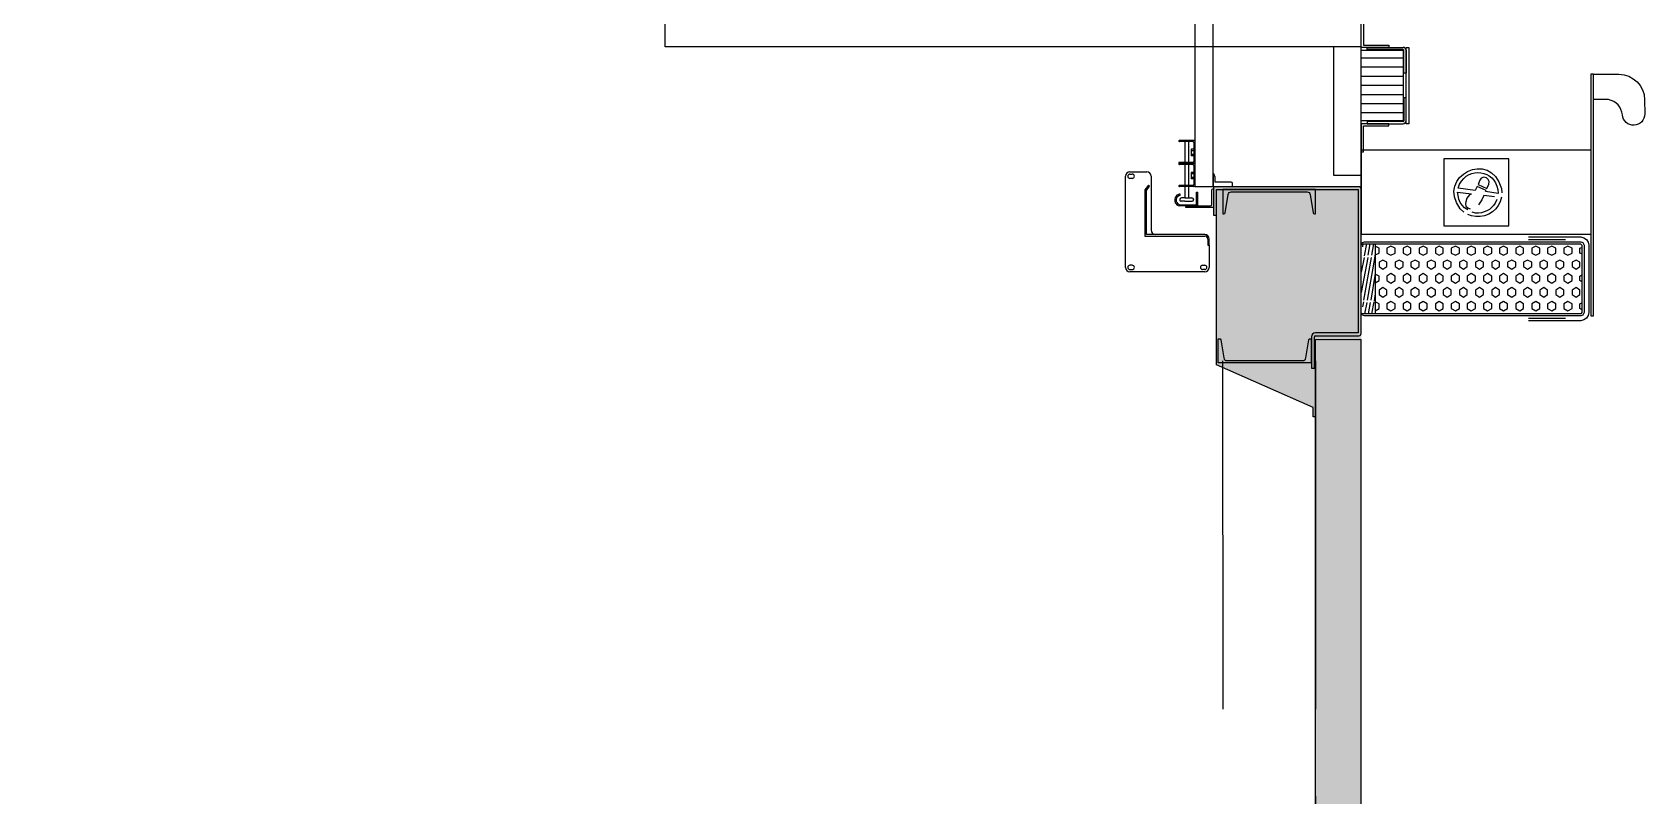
# Model space of a CAD drawing. Header units: inches. Extents: x 2743 to 10591, y -1604 to 5792.
# Drawn here: x 9651.8 to 9825.4, y 383 to 465.2 of the extents above; entities that cross this region are included whole.
import ezdxf

# ---------------------------------------------------------------- set-up
doc = ezdxf.new("R2010")
doc.units = ezdxf.units.IN
doc.header["$LTSCALE"] = 0.1875
doc.header["$MEASUREMENT"] = 0
doc.linetypes.add('dash2', pattern=[500, 400, -100])
for name, color, linetype in [('1', 1, 'Continuous'), ('A-N-APP-SAN', 1, 'Continuous'), ('A-N-MUR-EXT', 5, 'Continuous'), ('A-N-MUR-INT', 3, 'Continuous'), ('A-N-PORTE-EXT', 2, 'Continuous'), ('A-N-STRUCTURE', 4, 'Continuous'), ('fill253', 253, 'Continuous'), ('PDF_Geometry', 7, 'Continuous'), ('S-N-ACIER', 4, 'Continuous')]:
    doc.layers.add(name, color=color, linetype=linetype)

msp = doc.modelspace()

# ---------------------------------------------------------------- hatches: boundary and pattern name
at = {"layer": 'fill253'}
h = msp.add_hatch(color=7, dxfattribs=at)
h.dxf.hatch_style = 1
h.paths.add_polyline_path([(9794.88805, 431.979), (9789.9668, 431.979), (9789.98075, 94.34303), (9794.902, 94.34303)])
h.paths.add_polyline_path([(9794.88806, 678.7916), (9789.96681, 678.7916), (9789.96681, 572.89173), (9794.88806, 572.89173)])
h.paths.add_polyline_path([(9794.88806, 925.604), (9789.96681, 925.604), (9789.9668, 819.70432), (9794.88805, 819.70432)])
h.paths.add_polyline_path([(8905.8684, -1259.02652), (8903.3892, -1263.9483), (9794.902, -1263.94777), (9794.902, -1071.958), (9789.98075, -1071.958), (9789.98075, -1259.02652)])
h.paths.add_polyline_path([(8477.94275, -1356.98336), (8485.93642, -1355.67867), (8470.93724, -1263.95647), (8470.1595, -1259.19385), (8461.95284, -1259.19385), (8462.69638, -1263.82639)])
h.paths.add_polyline_path([(8896.37175, -1264.1151), (8896.751, -1266.30955), (8903.53292, -1265.20887), (8903.3892, -1263.9483), (8905.8684, -1259.02652), (8895.56167, -1259.02652)])
h.paths.add_polyline_path([(9794.902, 1153.66309), (9789.98075, 1153.66309), (9789.96681, 1066.51673), (9794.88806, 1066.51673)])
h.paths.add_polyline_path([(7089.79643, -1079.29062), (7083.99142, -1077.23697), (7083.99142, -1078.48244), (7084.85166, -1078.81134), (7084.85809, -1264.1151), (7353.37883, -1263.94776), (7353.37238, -1259.02651), (7089.77934, -1259.19385)])
h.paths.add_polyline_path([(7084.85809, -374.65047), (7089.77934, -375.67519), (7089.77934, 118.15991), (7084.85809, 118.15991)])
h.paths.add_polyline_path([(9789.98075, -339.79281), (9794.902, -339.79281), (9794.902, 52.10637), (9789.98075, 52.10637)])
h.paths.add_polyline_path([(9789.97463, -401.23504), (9794.89588, -401.23504), (9794.902, -339.79281), (9789.98075, -339.79281)])
h.paths.add_polyline_path([(9789.98074, -545.32679), (9794.90199, -545.32679), (9794.89588, -437.25741), (9789.97463, -437.25741)])
h.paths.add_polyline_path([(9789.97201, -617.37634), (9794.89326, -617.37634), (9794.90199, -581.35034), (9789.98074, -581.35034)])
h.paths.add_polyline_path([(9789.97813, -689.42343), (9794.89938, -689.42343), (9794.89969, -653.39744), (9789.97844, -653.39744)])
h.paths.add_polyline_path([(9789.97813, -761.46809), (9794.89938, -761.46809), (9794.89938, -725.44454), (9789.97813, -725.44454)])
h.paths.add_polyline_path([(8313.35452, 1440.59386), (8313.35452, 1445.51513), (7084.85166, 1445.51513), (7084.85809, 159.14408), (7089.77934, 159.14408), (7089.77291, 1440.59388)])
h.paths.add_polyline_path([(7395.62104, -1259.02652), (7395.62126, -1263.94777), (8462.75648, -1264.1151), (8461.95284, -1259.19385)])
h.paths.add_polyline_path([(8556.69559, 1440.56528), (8556.6956, 1445.48688), (8355.59043, 1445.5146), (8355.59043, 1440.59333)])
h.paths.add_polyline_path([(9149.95053, 1445.3478), (9149.95053, 1440.42655), (9789.98075, 1440.42655), (9789.9808, 1308.40012), (9794.90205, 1308.40012), (9794.902, 1445.3478)])
h.paths.add_polyline_path([(9794.89496, -941.58583), (9789.96911, -941.58584), (9789.98075, -1029.88866), (9794.902, -1029.88866)])
h.paths.add_polyline_path([(9789.96911, -905.56228), (9794.89496, -905.5623), (9794.89326, -797.49164), (9789.97201, -797.49164)])
h = msp.add_hatch(color=7, dxfattribs=at)
h.dxf.hatch_style = 1
edge = h.paths.add_edge_path()
edge.add_line((9789.96123, 423.81579), (9789.97431, 432.14633))
edge.add_line((9789.97431, 432.14633), (9794.88162, 432.14633))
edge.add_line((9794.88162, 432.14633), (9794.89672, 448.35085))
edge.add_arc((9794.66057, 448.35107), 0.23616, 359.9466027, 450.0156662)
edge.add_line((9794.6605, 448.58722), (9778.98942, 448.58725))
edge.add_line((9778.98942, 448.58725), (9778.98942, 445.52084))
edge.add_line((9778.98942, 445.52084), (9779.30438, 445.52084))
edge.add_line((9779.30438, 445.52084), (9779.3046, 429.42338))
edge.add_line((9779.3046, 429.42338), (9789.72526, 424.80004))
edge.add_line((9789.72526, 424.80004), (9789.72526, 423.81579))
edge.add_line((9789.72526, 423.81579), (9789.96123, 423.81579))

# ---------------------------------------------------------------- linework, layer by layer
at = {"color": 7}
for p, q in [((9776.9736, 556.60424), (9776.9736, 448.60332)), ((9778.94209, 448.60332), (9778.94209, 556.60424)), ((9776.9736, 448.60332), (9778.94209, 448.60332))]:
    msp.add_line(p, q, dxfattribs=at)
for points in [[(9778.98942, 446.34191), (9775.99731, 446.34191), (9775.99731, 446.4364, -0.414213562), (9776.0918, 446.53089), (9778.65045, 446.53089, 0.414213562), (9778.80045, 446.68089), (9778.80045, 448.25529, -0.414213562), (9778.89494, 448.34978), (9778.98942, 448.34978)], [(9789.97431, 445.67387), (9789.97431, 448.27229), (9779.97435, 448.27229), (9779.97435, 445.67387), (9780.09507, 445.67387, 0.366587783), (9780.23316, 445.79083), (9780.55966, 447.74808, -0.366587783), (9780.89502, 448.03213), (9789.05363, 448.03213, -0.366587783), (9789.38899, 447.74808), (9789.7155, 445.79083, 0.366587783), (9789.85359, 445.67387)], [(9789.50174, 432.22502), (9789.50174, 429.62661), (9779.50178, 429.62661), (9779.50178, 432.22502), (9779.6225, 432.22502, -0.366587783), (9779.76059, 432.10806), (9780.0871, 430.15082, 0.366587783), (9780.42246, 429.86676), (9788.58107, 429.86676, 0.366587783), (9788.91643, 430.15082), (9789.24293, 432.10806, -0.366587783), (9789.38102, 432.22502)]]:
    msp.add_lwpolyline(points, format="xyb", close=True)
at = {"layer": '1', "color": 7}
for p, q in [((9776.88298, 453.56998), (9775.30794, 453.56998)), ((9776.76215, 453.44915), (9775.30794, 453.44915)), ((9775.91422, 453.44915), (9775.91422, 451.20748)), ((9776.2767, 453.44915), (9776.2767, 451.20748)), ((9776.85277, 453.35853), (9776.85277, 451.2981)), ((9776.9736, 453.47936), (9776.9736, 451.17727)), ((9776.85277, 452.61151), (9776.56925, 452.61151)), ((9776.56925, 452.61151), (9776.56925, 451.90668)), ((9776.85277, 452.45846), (9776.56925, 452.45846)), ((9776.85277, 452.05973), (9776.56925, 452.05973)), ((9776.85277, 451.90668), (9776.56925, 451.90668)), ((9776.76215, 451.20748), (9775.30794, 451.20748)), ((9776.88298, 451.08665), (9775.30794, 451.08665)), ((9776.88298, 451.08665), (9775.30794, 451.08665)), ((9776.76215, 450.96583), (9775.30794, 450.96583)), ((9775.91422, 450.96583), (9775.91422, 448.72415)), ((9776.2767, 450.96583), (9776.2767, 448.72415)), ((9776.85277, 450.12818), (9776.56925, 450.12818)), ((9776.56925, 450.12818), (9776.56925, 449.42335)), ((9776.85277, 449.97513), (9776.56925, 449.97513)), ((9776.85277, 450.87521), (9776.85277, 448.81477)), ((9776.9736, 450.99603), (9776.9736, 448.69394)), ((9779.02987, 449.97109), (9778.94209, 449.97109)), ((9778.94209, 449.97109), (9778.94209, 448.60332)), ((9779.17115, 449.62629), (9779.02987, 449.97109)), ((9779.17115, 449.09364), (9779.17115, 449.62629)), ((9776.76215, 448.72415), (9775.30794, 448.72415)), ((9776.88298, 448.60332), (9775.30794, 448.60332)), ((9775.91422, 448.60332), (9775.91422, 447.3764)), ((9776.2767, 448.60332), (9776.2767, 447.3764)), ((9776.85277, 449.5764), (9776.56925, 449.5764)), ((9776.85277, 449.42335), (9776.56925, 449.42335)), ((9777.16476, 446.64615), (9777.16476, 447.99625)), ((9777.16476, 447.99625), (9777.27912, 447.99625)), ((9777.27912, 446.53089), (9777.27912, 447.99625)), ((9778.94209, 448.60332), (9781.03717, 448.60454)), ((9780.89285, 449.09364), (9779.17115, 449.09364)), ((9781.03717, 448.60454), (9781.03717, 448.94354)), ((9777.27912, 446.53089), (9775.2944, 446.53089)), ((9775.34472, 447.19516), (9775.34472, 447.18307)), ((9775.39723, 447.65366), (9775.39723, 447.78882)), ((9775.4549, 446.64615), (9777.16476, 446.64615)), ((9775.91422, 447.01392), (9775.51388, 447.01392)), ((9775.91422, 447.3764), (9775.52596, 447.3764)), ((9775.91422, 447.3764), (9776.2767, 447.3764)), ((9775.91422, 447.01392), (9776.2767, 447.01392)), ((9776.2767, 447.3764), (9776.66495, 447.3764)), ((9776.2767, 447.01392), (9776.67703, 447.01392)), ((9776.84619, 447.19516), (9776.84619, 447.18307))]:
    msp.add_line(p, q, dxfattribs=at)
for centre, radius, start, end in [((9775.30794, 453.50957), 0.06041, 90.000005, 270.00001), ((9776.76215, 453.35853), 0.09062, 0.0000025, 90.000005), ((9776.88298, 453.47936), 0.09062, 0.0000025, 90.000005), ((9775.30794, 451.14707), 0.06041, 90.000005, 270.00001), ((9775.30794, 451.02624), 0.06041, 90.000005, 270.00001), ((9776.76215, 451.2981), 0.09062, 270.00001, 0.0000025), ((9776.76215, 450.87521), 0.09062, 0.0000025, 90.000005), ((9776.88298, 451.17727), 0.09062, 270.00001, 0.0000025), ((9776.88298, 450.99603), 0.09062, 0.0000025, 90.000005), ((9775.30794, 448.66374), 0.06041, 90.000005, 270.00001), ((9776.76215, 448.81477), 0.09062, 270.00001, 0.0000025), ((9776.88298, 448.69394), 0.09062, 270.00001, 0.0000025), ((9780.88696, 448.94354), 0.15021, 0, 87.7543342), ((9775.51613, 447.14544), 0.71537, 142.4074318, 204.8686921), ((9775.47397, 447.22335), 0.71537, 211.9683459, 255.4621163), ((9775.4549, 447.14957), 0.50738, 96.5271114, 249.4491456), ((9775.4549, 447.07578), 0.71537, 94.6243436, 134.9736588), ((9775.45295, 447.22026), 0.57411, 251.9266191, 270), ((9775.52596, 447.19516), 0.18124, 90.000005, 180.0000007), ((9775.51388, 447.18307), 0.16916, 180.0000007, 270.00001), ((9776.66495, 447.19516), 0.18124, 0.0000025, 90.000005), ((9776.67703, 447.18307), 0.16916, 270.00001, 0.0000025)]:
    msp.add_arc(centre, radius, start, end, dxfattribs=at)
at = {"layer": 'A-N-APP-SAN', "color": 7}
for p, q in [((9794.88019, 463.59096), (9794.88019, 466.60277)), ((9795.11641, 466.60277), (9795.11641, 463.82718)), ((9797.87231, 463.59096), (9794.88019, 463.59096)), ((9795.11641, 463.82718), (9797.87231, 463.82718)), ((9795.52444, 463.59096), (9799.39514, 463.59096)), ((9795.52444, 463.35474), (9795.52444, 463.59096)), ((9797.87231, 463.82718), (9797.87231, 463.59096)), ((9799.7101, 455.36263), (9799.7101, 463.59096)), ((9799.7101, 463.59096), (9800.00537, 463.59096)), ((9800.00537, 463.59096), (9800.00537, 455.36263)), ((9799.39514, 463.35474), (9795.52444, 463.35474)), ((9799.47388, 460.79569), (9799.47388, 463.276)), ((9799.7101, 463.276), (9799.7101, 460.79569)), ((9799.7101, 460.79569), (9799.47388, 460.79569)), ((9799.7101, 458.1579), (9799.47388, 458.1579)), ((9799.47388, 458.1579), (9799.47388, 455.67759)), ((9799.7101, 455.67759), (9799.7101, 458.1579)), ((9797.87231, 455.36263), (9794.88019, 455.36263)), ((9794.88019, 455.36263), (9794.88019, 452.35083)), ((9795.11641, 452.35083), (9795.11641, 455.12641)), ((9795.11641, 455.12641), (9797.87231, 455.12641)), ((9799.39514, 455.59885), (9795.52444, 455.59885)), ((9795.52444, 455.59885), (9795.52444, 455.36263)), ((9795.52444, 455.36263), (9799.39514, 455.36263)), ((9797.87231, 455.12641), (9797.87231, 455.36263)), ((9800.00537, 455.36263), (9799.7101, 455.36263)), ((9794.88019, 452.35083), (9795.11641, 452.35083))]:
    msp.add_line(p, q, dxfattribs=at)
for centre, radius, start, end in [((9799.39514, 463.276), 0.31496, 0, 89.9999975), ((9799.39514, 463.276), 0.07874, 0, 89.9999975), ((9799.39514, 455.67759), 0.31496, 270.0000025, 360), ((9799.39514, 455.67759), 0.07874, 270.0000025, 360)]:
    msp.add_arc(centre, radius, start, end, dxfattribs=at)
at = {"layer": 'A-N-MUR-EXT', "color": 7}
for p, q in [((9789.96037, 432.14633), (9794.88162, 432.14633)), ((9789.96037, 432.14633), (9794.88162, 432.14633)), ((9794.89556, 94.34303), (9794.89556, 432.14633))]:
    msp.add_line(p, q, dxfattribs=at)
at = {"layer": 'A-N-MUR-INT', "color": 7}
for p, q in [((9779.3046, 429.42338), (9779.3046, 445.52084)), ((9789.97431, 94.97295), (9789.97431, 432.14633)), ((9789.72526, 424.80004), (9779.3046, 429.42338)), ((9789.72526, 423.81579), (9789.72526, 424.80004)), ((9789.96123, 423.81579), (9789.72526, 423.81579))]:
    msp.add_line(p, q, dxfattribs=at)
at = {"layer": 'A-N-PORTE-EXT', "color": 7}
for p, q in [((9794.88018, 448.35137), (9794.88019, 556.85436)), ((9719.93546, 463.65002), (9719.93546, 541.55537)), ((9794.88019, 463.65002), (9719.93546, 463.65002)), ((9794.88019, 463.65002), (9791.88807, 463.65002)), ((9791.88807, 463.65002), (9791.88807, 449.82803)), ((9794.88019, 449.82803), (9794.88019, 463.65002)), ((9794.88019, 455.67759), (9794.88019, 463.276)), ((9794.88019, 463.276), (9799.39514, 463.276)), ((9799.39514, 462.42955), (9794.88019, 462.42955)), ((9799.39514, 463.276), (9799.39514, 455.67759)), ((9799.39514, 461.4453), (9794.88019, 461.4453)), ((9799.39514, 460.46105), (9794.88019, 460.46105)), ((9799.39514, 459.4768), (9794.88019, 459.4768)), ((9799.39514, 458.49255), (9794.88019, 458.49255)), ((9799.39514, 457.5083), (9794.88019, 457.5083)), ((9799.39514, 456.52405), (9794.88019, 456.52405)), ((9799.39514, 455.67759), (9794.88019, 455.67759)), ((9769.5162, 439.901), (9769.5162, 449.7061)), ((9769.98864, 450.17854), (9771.79376, 450.17854)), ((9769.98864, 449.94232), (9770.22486, 449.94232)), ((9772.2662, 449.7061), (9772.2662, 443.90099)), ((9791.88807, 449.82803), (9794.88019, 449.82803)), ((9770.22486, 449.46988), (9769.98864, 449.46988)), ((9771.98342, 448.75309), (9771.59691, 448.24545)), ((9771.59691, 448.24545), (9771.59691, 443.27107)), ((9771.75439, 448.19232), (9772.10872, 448.65769)), ((9771.75439, 443.42855), (9771.75439, 448.19232)), ((9772.10872, 448.65769), (9771.98342, 448.75309)), ((9771.59691, 443.27107), (9772.73864, 443.27107)), ((9772.73864, 443.42855), (9771.75439, 443.42855)), ((9778.04374, 443.42855), (9772.73864, 443.42855)), ((9772.73864, 443.27107), (9778.04374, 443.27107)), ((9778.3587, 442.95611), (9778.3587, 442.27839)), ((9778.51618, 442.27839), (9778.51618, 442.95611)), ((9778.3587, 442.27839), (9778.51618, 442.27839)), ((9778.51618, 442.27839), (9778.51618, 439.901)), ((9770.22486, 440.13722), (9769.98864, 440.13722)), ((9769.98864, 439.66478), (9770.22486, 439.66478)), ((9778.04374, 439.42856), (9769.98864, 439.42856)), ((9777.80752, 440.13722), (9778.04374, 440.13722)), ((9778.04374, 439.66478), (9777.80752, 439.66478))]:
    msp.add_line(p, q, dxfattribs=at)
for centre, radius, start, end in [((9769.98864, 449.7061), 0.47244, 90, 180), ((9769.98864, 449.7061), 0.23622, 90, 270), ((9770.22486, 449.7061), 0.23622, 270, 90), ((9771.79376, 449.7061), 0.47244, 0, 90), ((9772.73864, 443.90099), 0.47244, 180, 270), ((9778.04374, 442.95611), 0.47244, 0, 90), ((9778.04374, 442.95611), 0.31496, 0, 90), ((9769.98864, 439.901), 0.47244, 180, 270), ((9769.98864, 439.901), 0.23622, 90, 270), ((9770.22486, 439.901), 0.23622, 270, 90), ((9777.80752, 439.901), 0.23622, 90, 270), ((9778.04374, 439.901), 0.23622, 270, 90), ((9778.04374, 439.901), 0.47244, 270, 0)]:
    msp.add_arc(centre, radius, start, end, dxfattribs=at)
at = {"layer": 'A-N-STRUCTURE', "color": 7, "linetype": 'dash2', "ltscale": 0.5}
for p, q in [((9779.96167, 429.85665), (9779.97433, 383.06259)), ((9789.96165, 429.85665), (9789.97431, -1258.71863))]:
    msp.add_line(p, q, dxfattribs=at)
at = {"layer": 'PDF_Geometry', "color": 7, "lineweight": 25}
for points in [[(9819.60767, 460.68471), (9819.60767, 434.67251), (9819.88974, 434.67251), (9819.88974, 460.68471)], [(9803.76485, 444.38781), (9810.76954, 444.38781), (9810.76954, 451.58055), (9803.76485, 451.58055)], [(9808.60702, 448.85389), (9808.65403, 449.13596), (9808.56001, 449.37101), (9808.37196, 449.55906), (9808.0899, 449.60607), (9807.80783, 449.51205), (9807.66679, 449.27699), (9807.47875, 448.80688), (9808.41897, 448.38378)], [(9796.38408, 442.28834), (9796.38408, 434.95457), (9796.29005, 434.90756), (9795.02075, 434.90756), (9794.92673, 434.95457), (9794.87971, 435.0486), (9794.87971, 442.28834), (9794.92673, 442.38236), (9795.02075, 442.42937), (9796.29005, 442.42937), (9796.38408, 442.38236)], [(9797.65338, 441.95926), (9797.65338, 441.44214), (9798.07648, 441.20708), (9798.5466, 441.44214), (9798.5466, 441.95926), (9798.07648, 442.19432)], [(9799.3928, 441.95926), (9799.3928, 441.44214), (9799.8159, 441.20708), (9800.239, 441.44214), (9800.239, 441.95926), (9799.8159, 442.19432)], [(9801.13222, 441.95926), (9801.13222, 441.44214), (9801.55532, 441.20708), (9801.97842, 441.44214), (9801.97842, 441.95926), (9801.55532, 442.19432)], [(9802.87164, 441.95926), (9802.87164, 441.44214), (9803.29474, 441.20708), (9803.71784, 441.44214), (9803.71784, 441.95926), (9803.29474, 442.19432)], [(9804.56405, 441.95926), (9804.56405, 441.44214), (9805.03416, 441.20708), (9805.45726, 441.44214), (9805.45726, 441.95926), (9805.03416, 442.19432)], [(9806.30347, 441.95926), (9806.30347, 441.44214), (9806.72657, 441.20708), (9807.19668, 441.44214), (9807.19668, 441.95926), (9806.72657, 442.19432)], [(9808.04288, 441.95926), (9808.04288, 441.44214), (9808.46599, 441.20708), (9808.9361, 441.44214), (9808.9361, 441.95926), (9808.46599, 442.19432)], [(9809.7823, 441.95926), (9809.7823, 441.44214), (9810.20541, 441.20708), (9810.62851, 441.44214), (9810.62851, 441.95926), (9810.20541, 442.19432)], [(9811.52172, 441.95926), (9811.52172, 441.44214), (9811.94482, 441.20708), (9812.36793, 441.44214), (9812.36793, 441.95926), (9811.94482, 442.19432)], [(9813.26114, 441.95926), (9813.26114, 441.44214), (9813.68424, 441.20708), (9814.10734, 441.44214), (9814.10734, 441.95926), (9813.68424, 442.19432)], [(9814.95355, 441.95926), (9814.95355, 441.44214), (9815.42366, 441.20708), (9815.84676, 441.44214), (9815.84676, 441.95926), (9815.42366, 442.19432)], [(9816.69297, 441.95926), (9816.69297, 441.44214), (9817.11607, 441.20708), (9817.58618, 441.44214), (9817.58618, 441.95926), (9817.11607, 442.19432)], [(9796.80718, 440.4549), (9796.80718, 439.98478), (9797.23028, 439.70272), (9797.65338, 439.98478), (9797.65338, 440.4549), (9797.23028, 440.68995)], [(9797.65338, 438.95054), (9797.65338, 438.48042), (9798.07648, 438.19835), (9798.5466, 438.48042), (9798.5466, 438.95054), (9798.07648, 439.2326)], [(9798.5466, 440.4549), (9798.5466, 439.98478), (9798.9697, 439.70272), (9799.3928, 439.98478), (9799.3928, 440.4549), (9798.9697, 440.68995)], [(9799.3928, 438.95054), (9799.3928, 438.48042), (9799.8159, 438.19835), (9800.239, 438.48042), (9800.239, 438.95054), (9799.8159, 439.2326)], [(9800.239, 440.4549), (9800.239, 439.98478), (9800.70912, 439.70272), (9801.13222, 439.98478), (9801.13222, 440.4549), (9800.70912, 440.68995)], [(9801.13222, 438.95054), (9801.13222, 438.48042), (9801.55532, 438.19835), (9801.97842, 438.48042), (9801.97842, 438.95054), (9801.55532, 439.2326)], [(9801.97842, 440.4549), (9801.97842, 439.98478), (9802.40153, 439.70272), (9802.87164, 439.98478), (9802.87164, 440.4549), (9802.40153, 440.68995)], [(9802.87164, 438.95054), (9802.87164, 438.48042), (9803.29474, 438.19835), (9803.71784, 438.48042), (9803.71784, 438.95054), (9803.29474, 439.2326)], [(9803.71784, 440.4549), (9803.71784, 439.98478), (9804.14094, 439.70272), (9804.56405, 439.98478), (9804.56405, 440.4549), (9804.14094, 440.68995)], [(9804.56405, 438.95054), (9804.56405, 438.48042), (9805.03416, 438.19835), (9805.45726, 438.48042), (9805.45726, 438.95054), (9805.03416, 439.2326)], [(9805.45726, 440.4549), (9805.45726, 439.98478), (9805.88036, 439.70272), (9806.30347, 439.98478), (9806.30347, 440.4549), (9805.88036, 440.68995)], [(9806.30347, 438.95054), (9806.30347, 438.48042), (9806.72657, 438.19835), (9807.19668, 438.48042), (9807.19668, 438.95054), (9806.72657, 439.2326)], [(9807.19668, 440.4549), (9807.19668, 439.98478), (9807.61978, 439.70272), (9808.04288, 439.98478), (9808.04288, 440.4549), (9807.61978, 440.68995)], [(9808.04288, 438.95054), (9808.04288, 438.48042), (9808.46599, 438.19835), (9808.9361, 438.48042), (9808.9361, 438.95054), (9808.46599, 439.2326)], [(9808.9361, 440.4549), (9808.9361, 439.98478), (9809.3592, 439.70272), (9809.7823, 439.98478), (9809.7823, 440.4549), (9809.3592, 440.68995)], [(9809.7823, 438.95054), (9809.7823, 438.48042), (9810.20541, 438.19835), (9810.62851, 438.48042), (9810.62851, 438.95054), (9810.20541, 439.2326)], [(9810.62851, 440.4549), (9810.62851, 439.98478), (9811.09862, 439.70272), (9811.52172, 439.98478), (9811.52172, 440.4549), (9811.09862, 440.68995)], [(9811.52172, 438.95054), (9811.52172, 438.48042), (9811.94482, 438.19835), (9812.36793, 438.48042), (9812.36793, 438.95054), (9811.94482, 439.2326)], [(9812.36793, 440.4549), (9812.36793, 439.98478), (9812.79103, 439.70272), (9813.26114, 439.98478), (9813.26114, 440.4549), (9812.79103, 440.68995)], [(9813.26114, 438.95054), (9813.26114, 438.48042), (9813.68424, 438.19835), (9814.10734, 438.48042), (9814.10734, 438.95054), (9813.68424, 439.2326)], [(9814.10734, 440.4549), (9814.10734, 439.98478), (9814.53045, 439.70272), (9814.95355, 439.98478), (9814.95355, 440.4549), (9814.53045, 440.68995)], [(9814.95355, 438.95054), (9814.95355, 438.48042), (9815.42366, 438.19835), (9815.84676, 438.48042), (9815.84676, 438.95054), (9815.42366, 439.2326)], [(9815.84676, 440.4549), (9815.84676, 439.98478), (9816.26987, 439.70272), (9816.69297, 439.98478), (9816.69297, 440.4549), (9816.26987, 440.68995)], [(9816.69297, 438.95054), (9816.69297, 438.48042), (9817.11607, 438.19835), (9817.58618, 438.48042), (9817.58618, 438.95054), (9817.11607, 439.2326)], [(9817.58618, 440.4549), (9817.58618, 439.98478), (9818.00928, 439.70272), (9818.43239, 439.98478), (9818.43239, 440.4549), (9818.00928, 440.68995)], [(9796.80718, 437.44617), (9796.80718, 436.97606), (9797.23028, 436.69399), (9797.65338, 436.97606), (9797.65338, 437.44617), (9797.23028, 437.72824)], [(9798.5466, 437.44617), (9798.5466, 436.97606), (9798.9697, 436.69399), (9799.3928, 436.97606), (9799.3928, 437.44617), (9798.9697, 437.72824)], [(9800.239, 437.44617), (9800.239, 436.97606), (9800.70912, 436.69399), (9801.13222, 436.97606), (9801.13222, 437.44617), (9800.70912, 437.72824)], [(9801.97842, 437.44617), (9801.97842, 436.97606), (9802.40153, 436.69399), (9802.87164, 436.97606), (9802.87164, 437.44617), (9802.40153, 437.72824)], [(9803.71784, 437.44617), (9803.71784, 436.97606), (9804.14094, 436.69399), (9804.56405, 436.97606), (9804.56405, 437.44617), (9804.14094, 437.72824)], [(9805.45726, 437.44617), (9805.45726, 436.97606), (9805.88036, 436.69399), (9806.30347, 436.97606), (9806.30347, 437.44617), (9805.88036, 437.72824)], [(9807.19668, 437.44617), (9807.19668, 436.97606), (9807.61978, 436.69399), (9808.04288, 436.97606), (9808.04288, 437.44617), (9807.61978, 437.72824)], [(9808.9361, 437.44617), (9808.9361, 436.97606), (9809.3592, 436.69399), (9809.7823, 436.97606), (9809.7823, 437.44617), (9809.3592, 437.72824)], [(9810.62851, 437.44617), (9810.62851, 436.97606), (9811.09862, 436.69399), (9811.52172, 436.97606), (9811.52172, 437.44617), (9811.09862, 437.72824)], [(9812.36793, 437.44617), (9812.36793, 436.97606), (9812.79103, 436.69399), (9813.26114, 436.97606), (9813.26114, 437.44617), (9812.79103, 437.72824)], [(9814.10734, 437.44617), (9814.10734, 436.97606), (9814.53045, 436.69399), (9814.95355, 436.97606), (9814.95355, 437.44617), (9814.53045, 437.72824)], [(9815.84676, 437.44617), (9815.84676, 436.97606), (9816.26987, 436.69399), (9816.69297, 436.97606), (9816.69297, 437.44617), (9816.26987, 437.72824)], [(9817.58618, 437.44617), (9817.58618, 436.97606), (9818.00928, 436.69399), (9818.43239, 436.97606), (9818.43239, 437.44617), (9818.00928, 437.72824)], [(9797.65338, 435.98882), (9797.65338, 435.4717), (9798.07648, 435.23664), (9798.5466, 435.4717), (9798.5466, 435.98882), (9798.07648, 436.22388)], [(9799.3928, 435.98882), (9799.3928, 435.4717), (9799.8159, 435.23664), (9800.239, 435.4717), (9800.239, 435.98882), (9799.8159, 436.22388)], [(9801.13222, 435.98882), (9801.13222, 435.4717), (9801.55532, 435.23664), (9801.97842, 435.4717), (9801.97842, 435.98882), (9801.55532, 436.22388)], [(9802.87164, 435.98882), (9802.87164, 435.4717), (9803.29474, 435.23664), (9803.71784, 435.4717), (9803.71784, 435.98882), (9803.29474, 436.22388)], [(9804.56405, 435.98882), (9804.56405, 435.4717), (9805.03416, 435.23664), (9805.45726, 435.4717), (9805.45726, 435.98882), (9805.03416, 436.22388)], [(9806.30347, 435.98882), (9806.30347, 435.4717), (9806.72657, 435.23664), (9807.19668, 435.4717), (9807.19668, 435.98882), (9806.72657, 436.22388)], [(9808.04288, 435.98882), (9808.04288, 435.4717), (9808.46599, 435.23664), (9808.9361, 435.4717), (9808.9361, 435.98882), (9808.46599, 436.22388)], [(9809.7823, 435.98882), (9809.7823, 435.4717), (9810.20541, 435.23664), (9810.62851, 435.4717), (9810.62851, 435.98882), (9810.20541, 436.22388)], [(9811.52172, 435.98882), (9811.52172, 435.4717), (9811.94482, 435.23664), (9812.36793, 435.4717), (9812.36793, 435.98882), (9811.94482, 436.22388)], [(9813.26114, 435.98882), (9813.26114, 435.4717), (9813.68424, 435.23664), (9814.10734, 435.4717), (9814.10734, 435.98882), (9813.68424, 436.22388)], [(9814.95355, 435.98882), (9814.95355, 435.4717), (9815.42366, 435.23664), (9815.84676, 435.4717), (9815.84676, 435.98882), (9815.42366, 436.22388)], [(9816.69297, 435.98882), (9816.69297, 435.4717), (9817.11607, 435.23664), (9817.58618, 435.4717), (9817.58618, 435.98882), (9817.11607, 436.22388)]]:
    msp.add_lwpolyline(points, close=True, dxfattribs=at)
msp.add_lwpolyline([(9819.88974, 460.68471), (9822.63483, 460.68471, -0.412347204), (9825.3941, 457.94297), (9825.40995, 456.41928, -0.964952252), (9822.99957, 456.30815, 0.338477073), (9821.50893, 457.95885), (9819.88974, 457.95885)], format="xyb", dxfattribs=at)
for points in [[(9819.60767, 452.50474), (9794.87971, 452.50474), (9794.87971, 443.46362), (9819.60767, 443.46362)], [(9806.35048, 446.08022), (9806.0214, 446.31528), (9805.73933, 446.59735), (9805.55128, 446.87941), (9805.41025, 447.2555), (9805.31623, 447.63159), (9805.26922, 448.00768), (9806.77358, 447.81964), (9806.72657, 447.77263), (9806.53852, 447.72562), (9806.25645, 447.34953), (9806.16243, 446.97344), (9806.11542, 446.78539), (9806.16243, 446.50332), (9806.35048, 446.31528), (9806.63254, 446.22125)], [(9809.59426, 448.28975), (9809.64127, 447.86665), (9808.27794, 448.0547), (9808.32495, 448.19573), (9807.38473, 448.61883), (9807.14967, 448.19573), (9805.31623, 448.43079), (9805.45726, 448.85389)], [(9809.97035, 448.38378), (9810.01736, 447.91366)], [(9805.92737, 445.84516), (9805.55128, 446.22125)], [(9809.21817, 447.49056), (9808.0899, 447.63159), (9807.85484, 447.16148), (9807.52576, 446.64436)], [(9809.50024, 447.20849), (9809.31219, 446.8324)], [(9809.97035, 447.44355), (9809.82931, 446.97344)], [(9806.77358, 445.46907), (9806.35048, 445.61011)], [(9807.19668, 445.75114), (9806.82059, 445.84516)], [(9812.88505, 443.18155), (9818.52641, 443.18155), (9818.85549, 443.08753), (9819.13756, 442.89949), (9819.3256, 442.61742), (9819.37261, 442.28834), (9819.37261, 435.0486), (9819.3256, 434.71952), (9819.13756, 434.43745), (9818.85549, 434.2494), (9818.52641, 434.15538), (9812.88505, 434.15538)], [(9812.88505, 442.89949), (9816.88101, 442.89949)], [(9794.87971, 442.28834), (9795.02075, 442.57041), (9795.2558, 442.66443), (9818.52641, 442.66443), (9818.76147, 442.57041), (9818.9025, 442.28834), (9818.9025, 435.0486), (9818.76147, 434.76653), (9818.52641, 434.67251), (9795.2558, 434.67251), (9795.02075, 434.76653), (9794.87971, 435.0486)], [(9794.87971, 442.33535), (9794.92673, 442.38236), (9795.02075, 442.42937), (9818.52641, 442.42937), (9818.57342, 442.38236), (9818.62043, 442.28834), (9818.62043, 438.66847), (9818.62043, 435.0486), (9818.57342, 434.95457), (9818.52641, 434.90756), (9795.02075, 434.90756), (9794.92673, 434.95457), (9794.87971, 435.00158)], [(9795.20879, 440.97202), (9794.87971, 439.37364)], [(9795.58488, 440.97202), (9794.87971, 437.21112)], [(9795.06776, 442.42937), (9795.02075, 442.10029)], [(9795.96097, 440.97202), (9795.11477, 436.36491)], [(9795.44385, 442.42937), (9795.20879, 441.16007)], [(9796.38408, 441.39512), (9796.33706, 441.06605), (9795.53787, 436.36491)], [(9795.81994, 442.42937), (9795.58488, 441.20708)], [(9796.19603, 442.42937), (9796.00799, 441.20708)], [(9796.38408, 441.25409), (9796.80718, 441.44214), (9796.80718, 441.95926), (9796.38408, 442.19432)], [(9818.62043, 441.34811), (9818.43239, 441.44214), (9818.43239, 441.95926), (9818.62043, 442.05328)], [(9796.38408, 439.2326), (9795.91396, 436.36491)], [(9796.38408, 438.24537), (9796.80718, 438.48042), (9796.80718, 438.95054), (9796.38408, 439.18559)], [(9818.62043, 438.33939), (9818.43239, 438.48042), (9818.43239, 438.95054), (9818.62043, 439.09157)], [(9795.11477, 436.17687), (9795.02075, 435.65974)], [(9795.49086, 436.12986), (9795.2558, 434.90756)], [(9795.86695, 436.12986), (9795.63189, 434.90756)], [(9796.24304, 436.17687), (9796.00799, 434.90756)], [(9796.38408, 437.07008), (9796.29005, 436.3179)], [(9796.38408, 435.23664), (9796.80718, 435.4717), (9796.80718, 435.98882), (9796.38408, 436.17687)], [(9818.62043, 435.33066), (9818.43239, 435.4717), (9818.43239, 435.98882), (9818.62043, 436.08284)], [(9812.88505, 434.43745), (9816.88101, 434.43745)]]:
    msp.add_lwpolyline(points, dxfattribs=at)
for points in [[(9805.55128, 446.22125), (9802.87712, 449.7283), (9808.86323, 452.69158), (9809.97035, 448.38378)], [(9805.45726, 448.85389), (9806.51267, 450.83228), (9809.2119, 450.37862), (9809.59426, 448.28975)], [(9809.82931, 446.97344), (9809.45479, 445.80364), (9807.96532, 445.07261), (9806.77358, 445.46907)], [(9809.31219, 446.8324), (9808.90397, 446.08884), (9808.02878, 445.67827), (9807.19668, 445.75114)]]:
    msp.add_open_spline(points, degree=3, dxfattribs=at)
at = {"layer": 'S-N-ACIER', "color": 7}
for p, q in [((9794.64397, 448.58725), (9778.98942, 448.58725)), ((9778.98942, 448.58725), (9778.98942, 445.52084)), ((9779.30438, 445.52084), (9779.30438, 448.27229)), ((9779.30438, 448.27229), (9794.56523, 448.27229)), ((9794.56523, 448.27229), (9794.56407, 432.85502)), ((9794.87902, 432.77613), (9794.88019, 448.35088)), ((9778.98942, 445.52084), (9779.30438, 445.52084)), ((9789.52457, 432.42189), (9789.52457, 429.05796)), ((9789.83953, 429.05796), (9789.83953, 432.42189)), ((9794.56407, 432.85502), (9789.95764, 432.85496)), ((9789.95764, 432.54), (9794.6428, 432.54006)), ((9789.52457, 429.05796), (9789.83953, 429.05796))]:
    msp.add_line(p, q, dxfattribs=at)
for centre, radius, start, end in [((9794.64397, 448.35103), 0.23622, 359.9622692, 90), ((9789.95764, 432.42189), 0.43307, 90.0008353, 179.9999923), ((9789.95764, 432.42189), 0.11811, 90.000843, 180), ((9794.6428, 432.77628), 0.23622, 270.000843, 359.9622692)]:
    msp.add_arc(centre, radius, start, end, dxfattribs=at)

doc.saveas('drawing.dxf')
